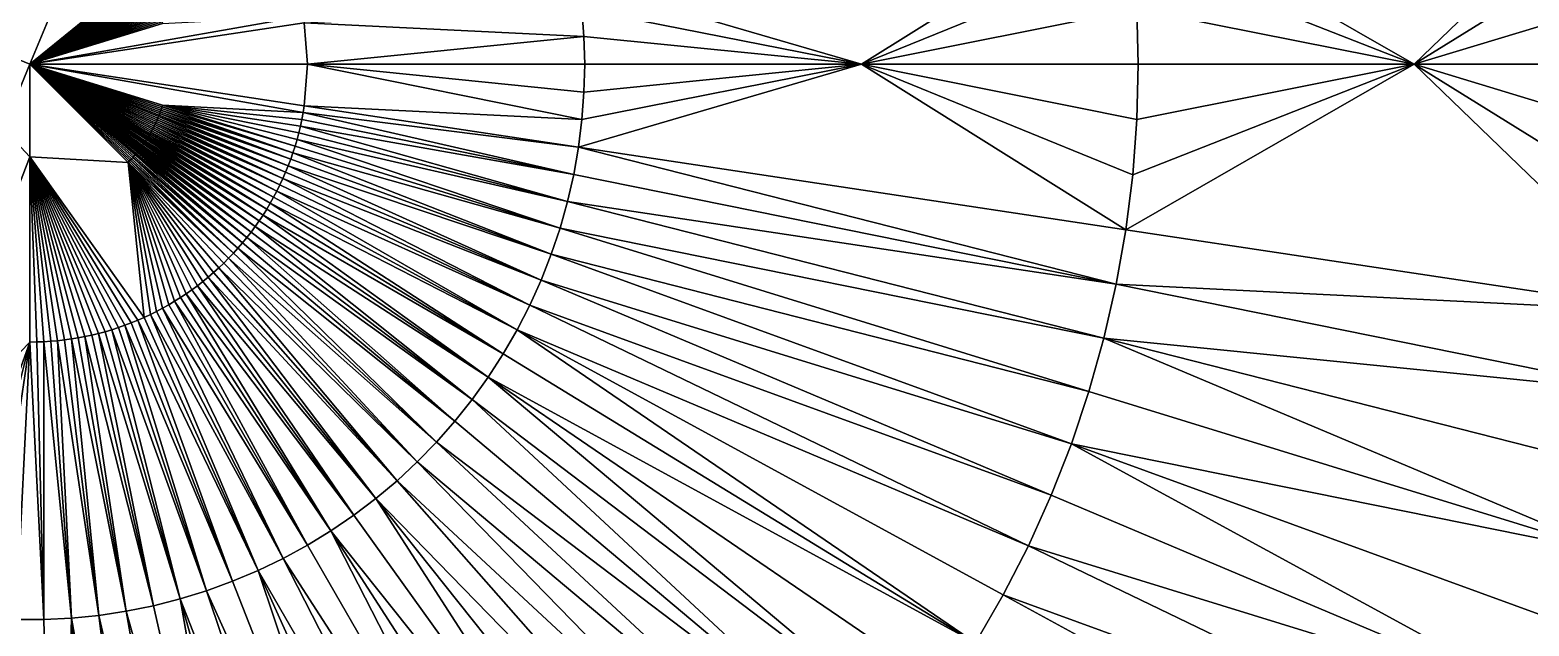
# Model space of a CAD drawing. Header units: millimetres. Extents: x -3250 to 5350, y -3250 to 3250.
# Drawn here: x 0 to 617, y -231 to 14 of the extents above; entities that cross this region are included whole.
import ezdxf

# ---------------------------------------------------------------- set-up
doc = ezdxf.new("R2010")
doc.units = ezdxf.units.MM
doc.header["$MEASUREMENT"] = 0
doc.layers.add('MESH_3D', color=2, linetype='CONTINUOUS')

msp = doc.modelspace()

# ---------------------------------------------------------------- linework, layer by layer
at = {"layer": 'MESH_3D'}
for points in [[(2150.48, 2436.79, 32500), (-3128.53, 880.23, 32500), (-2326.57, -2269.27, 32500)], [(2150.48, 2436.79, 32500), (-2326.57, -2269.27, 32500), (3105.61, 957.95, 32500)], [(3105.61, 957.95, 32500), (-2326.57, -2269.27, 32500), (-1962.36, -2590.68, 32500)], [(3105.61, 957.95, 32500), (-1962.36, -2590.68, 32500), (-1625, -2814.58, 32500)], [(3105.61, 957.95, 32500), (-1625, -2814.58, 32500), (-723.19, -3168.52, 32500)], [(3105.61, 957.95, 32500), (-723.19, -3168.52, 32500), (1410.12, -2928.15, 32500)], [(674.81, 101.71, -1202.53), (569.27, 0, -1217.16), (450.7, 67.93, -1229.05)], [(674.81, 101.71, -1202.53), (679.04, 67.95, -1202.53), (569.27, 0, -1217.16)], [(450.7, 67.93, -1229.05), (342.05, 0, -1238.24), (225.59, 34, -1244.78)], [(450.7, 67.93, -1229.05), (453.52, 45.38, -1229.05), (342.05, 0, -1238.24)], [(450.7, 67.93, -1229.05), (569.27, 0, -1217.16), (453.52, 45.38, -1229.05)], [(679.04, 67.95, -1202.53), (681.58, 34.02, -1202.53), (569.27, 0, -1217.16)], [(-26.36, 10.92, -1249.92), (-40.34, 40.34, -1249.67), (0, 57.05, -1249.67)], [(-26.36, 10.92, -1249.92), (0, 57.05, -1249.67), (10.92, 26.36, -1249.92)], [(453.52, 45.38, -1229.05), (455.22, 22.72, -1229.05), (342.05, 0, -1238.24)], [(453.52, 45.38, -1229.05), (569.27, 0, -1217.16), (455.22, 22.72, -1229.05)], [(10.92, 26.36, -1249.92), (44.16, 36.12, -1249.67), (0, 0, -1250)], [(44.16, 36.12, -1249.67), (44.61, 35.57, -1249.67), (0, 0, -1250)], [(44.61, 35.57, -1249.67), (45.05, 35.01, -1249.67), (0, 0, -1250)], [(45.05, 35.01, -1249.67), (45.48, 34.45, -1249.67), (0, 0, -1250)], [(45.48, 34.45, -1249.67), (45.9, 33.88, -1249.67), (0, 0, -1250)], [(45.9, 33.88, -1249.67), (46.32, 33.3, -1249.67), (0, 0, -1250)], [(46.32, 33.3, -1249.67), (46.73, 32.72, -1249.67), (0, 0, -1250)], [(46.73, 32.72, -1249.67), (47.14, 32.14, -1249.67), (0, 0, -1250)], [(47.14, 32.14, -1249.67), (47.54, 31.55, -1249.67), (0, 0, -1250)], [(47.54, 31.55, -1249.67), (47.93, 30.95, -1249.67), (0, 0, -1250)], [(47.93, 30.95, -1249.67), (48.31, 30.35, -1249.67), (0, 0, -1250)], [(225.59, 34, -1244.78), (342.05, 0, -1238.24), (227, 22.71, -1244.78)], [(681.58, 34.02, -1202.53), (682.43, 0, -1202.53), (569.27, 0, -1217.16)], [(-26.36, 10.92, -1249.92), (10.92, 26.36, -1249.92), (0, 0, -1250)], [(48.31, 30.35, -1249.67), (48.68, 29.75, -1249.67), (0, 0, -1250)], [(48.68, 29.75, -1249.67), (49.05, 29.14, -1249.67), (0, 0, -1250)], [(49.05, 29.14, -1249.67), (49.41, 28.53, -1249.67), (0, 0, -1250)], [(49.41, 28.53, -1249.67), (49.76, 27.91, -1249.67), (0, 0, -1250)], [(49.76, 27.91, -1249.67), (50.1, 27.29, -1249.67), (0, 0, -1250)], [(50.1, 27.29, -1249.67), (50.44, 26.66, -1249.67), (0, 0, -1250)], [(50.44, 26.66, -1249.67), (50.77, 26.03, -1249.67), (0, 0, -1250)], [(50.77, 26.03, -1249.67), (51.09, 25.39, -1249.67), (0, 0, -1250)], [(51.09, 25.39, -1249.67), (51.4, 24.75, -1249.67), (0, 0, -1250)], [(51.4, 24.75, -1249.67), (51.71, 24.11, -1249.67), (0, 0, -1250)], [(51.71, 24.11, -1249.67), (52, 23.46, -1249.67), (0, 0, -1250)], [(52, 23.46, -1249.67), (52.29, 22.81, -1249.67), (0, 0, -1250)], [(52.29, 22.81, -1249.67), (52.57, 22.16, -1249.67), (0, 0, -1250)], [(52.57, 22.16, -1249.67), (52.84, 21.5, -1249.67), (0, 0, -1250)], [(52.84, 21.5, -1249.67), (53.11, 20.84, -1249.67), (0, 0, -1250)], [(53.11, 20.84, -1249.67), (53.36, 20.18, -1249.67), (0, 0, -1250)], [(53.36, 20.18, -1249.67), (53.61, 19.51, -1249.67), (0, 0, -1250)], [(112.36, 19.81, -1248.7), (112.82, 17.01, -1248.7), (0, 0, -1250)], [(54.52, 16.82, -1249.67), (112.36, 19.81, -1248.7), (0, 0, -1250)], [(53.61, 19.51, -1249.67), (53.85, 18.84, -1249.67), (0, 0, -1250)], [(53.85, 18.84, -1249.67), (54.08, 18.17, -1249.67), (0, 0, -1250)], [(112.82, 17.01, -1248.7), (227, 22.71, -1244.78), (227.85, 11.37, -1244.78)], [(227, 22.71, -1244.78), (342.05, 0, -1238.24), (227.85, 11.37, -1244.78)], [(455.22, 22.72, -1229.05), (455.79, 0, -1229.05), (342.05, 0, -1238.24)], [(455.22, 22.72, -1229.05), (569.27, 0, -1217.16), (455.79, 0, -1229.05)], [(54.08, 18.17, -1249.67), (54.3, 17.49, -1249.67), (0, 0, -1250)], [(54.3, 17.49, -1249.67), (54.52, 16.82, -1249.67), (0, 0, -1250)], [(112.82, 17.01, -1248.7), (114.1, 0, -1248.7), (0, 0, -1250)], [(112.82, 17.01, -1248.7), (227.85, 11.37, -1244.78), (114.1, 0, -1248.7)], [(-26.36, 10.92, -1249.92), (0, 0, -1250), (0, 0, -1250)], [(-26.36, 10.92, -1249.92), (0, 0, -1250), (-10.92, -26.36, -1249.92)], [(227.85, 11.37, -1244.78), (228.14, 0, -1244.78), (114.1, 0, -1248.7)], [(227.85, 11.37, -1244.78), (342.05, 0, -1238.24), (228.14, 0, -1244.78)], [(0, -38.04, -1249.86), (-10.92, -26.36, -1249.92), (0, 0, -1250)], [(42.3, -38.28, -1249.67), (41.82, -38.81, -1249.67), (0, 0, -1250)], [(42.78, -37.75, -1249.67), (42.3, -38.28, -1249.67), (0, 0, -1250)], [(43.24, -37.21, -1249.67), (42.78, -37.75, -1249.67), (0, 0, -1250)], [(43.7, -36.67, -1249.67), (43.24, -37.21, -1249.67), (0, 0, -1250)], [(44.16, -36.12, -1249.67), (43.7, -36.67, -1249.67), (0, 0, -1250)], [(44.61, -35.57, -1249.67), (44.16, -36.12, -1249.67), (0, 0, -1250)], [(45.05, -35.01, -1249.67), (44.61, -35.57, -1249.67), (0, 0, -1250)], [(45.48, -34.45, -1249.67), (45.05, -35.01, -1249.67), (0, 0, -1250)], [(45.9, -33.88, -1249.67), (45.48, -34.45, -1249.67), (0, 0, -1250)], [(46.32, -33.3, -1249.67), (45.9, -33.88, -1249.67), (0, 0, -1250)], [(46.73, -32.72, -1249.67), (46.32, -33.3, -1249.67), (0, 0, -1250)], [(47.14, -32.14, -1249.67), (46.73, -32.72, -1249.67), (0, 0, -1250)], [(47.54, -31.55, -1249.67), (47.14, -32.14, -1249.67), (0, 0, -1250)], [(47.93, -30.95, -1249.67), (47.54, -31.55, -1249.67), (0, 0, -1250)], [(48.31, -30.35, -1249.67), (47.93, -30.95, -1249.67), (0, 0, -1250)], [(48.68, -29.75, -1249.67), (48.31, -30.35, -1249.67), (0, 0, -1250)], [(49.05, -29.14, -1249.67), (48.68, -29.75, -1249.67), (0, 0, -1250)], [(49.41, -28.53, -1249.67), (49.05, -29.14, -1249.67), (0, 0, -1250)], [(49.76, -27.91, -1249.67), (49.41, -28.53, -1249.67), (0, 0, -1250)], [(50.1, -27.29, -1249.67), (49.76, -27.91, -1249.67), (0, 0, -1250)], [(50.44, -26.66, -1249.67), (50.1, -27.29, -1249.67), (0, 0, -1250)], [(50.77, -26.03, -1249.67), (50.44, -26.66, -1249.67), (0, 0, -1250)], [(51.09, -25.39, -1249.67), (50.77, -26.03, -1249.67), (0, 0, -1250)], [(51.4, -24.75, -1249.67), (51.09, -25.39, -1249.67), (0, 0, -1250)], [(51.71, -24.11, -1249.67), (51.4, -24.75, -1249.67), (0, 0, -1250)], [(52, -23.46, -1249.67), (51.71, -24.11, -1249.67), (0, 0, -1250)], [(52.29, -22.81, -1249.67), (52, -23.46, -1249.67), (0, 0, -1250)], [(52.57, -22.16, -1249.67), (52.29, -22.81, -1249.67), (0, 0, -1250)], [(52.84, -21.5, -1249.67), (52.57, -22.16, -1249.67), (0, 0, -1250)], [(53.11, -20.84, -1249.67), (52.84, -21.5, -1249.67), (0, 0, -1250)], [(53.36, -20.18, -1249.67), (53.11, -20.84, -1249.67), (0, 0, -1250)], [(53.61, -19.51, -1249.67), (53.36, -20.18, -1249.67), (0, 0, -1250)], [(53.85, -18.84, -1249.67), (53.61, -19.51, -1249.67), (0, 0, -1250)], [(54.08, -18.17, -1249.67), (53.85, -18.84, -1249.67), (0, 0, -1250)], [(54.3, -17.49, -1249.67), (54.08, -18.17, -1249.67), (0, 0, -1250)], [(54.52, -16.82, -1249.67), (54.3, -17.49, -1249.67), (0, 0, -1250)], [(54.52, -16.82, -1249.67), (0, 0, -1250), (112.36, -19.81, -1248.7)], [(0, -38.04, -1249.86), (0, 0, -1250), (40.34, -40.34, -1249.67)], [(112.82, -17.01, -1248.7), (0, 0, -1250), (114.1, 0, -1248.7)], [(112.82, -17.01, -1248.7), (112.36, -19.81, -1248.7), (0, 0, -1250)], [(40.84, -39.84, -1249.67), (40.34, -40.34, -1249.67), (0, 0, -1250)], [(41.34, -39.32, -1249.67), (40.84, -39.84, -1249.67), (0, 0, -1250)], [(41.82, -38.81, -1249.67), (41.34, -39.32, -1249.67), (0, 0, -1250)], [(112.82, -17.01, -1248.7), (114.1, 0, -1248.7), (227, -22.71, -1244.78)], [(227.85, -11.37, -1244.78), (114.1, 0, -1248.7), (228.14, 0, -1244.78)], [(227.85, -11.37, -1244.78), (227, -22.71, -1244.78), (114.1, 0, -1248.7)], [(227, -22.71, -1244.78), (342.05, 0, -1238.24), (225.59, -34, -1244.78)], [(450.7, -67.93, -1229.05), (225.59, -34, -1244.78), (342.05, 0, -1238.24)], [(227.85, -11.37, -1244.78), (342.05, 0, -1238.24), (227, -22.71, -1244.78)], [(227.85, -11.37, -1244.78), (228.14, 0, -1244.78), (342.05, 0, -1238.24)], [(453.52, -45.38, -1229.05), (450.7, -67.93, -1229.05), (342.05, 0, -1238.24)], [(455.22, -22.72, -1229.05), (453.52, -45.38, -1229.05), (342.05, 0, -1238.24)], [(455.22, -22.72, -1229.05), (342.05, 0, -1238.24), (455.79, 0, -1229.05)], [(453.52, -45.38, -1229.05), (569.27, 0, -1217.16), (450.7, -67.93, -1229.05)], [(674.81, -101.71, -1202.53), (450.7, -67.93, -1229.05), (569.27, 0, -1217.16)], [(455.22, -22.72, -1229.05), (569.27, 0, -1217.16), (453.52, -45.38, -1229.05)], [(455.22, -22.72, -1229.05), (455.79, 0, -1229.05), (569.27, 0, -1217.16)], [(679.04, -67.95, -1202.53), (674.81, -101.71, -1202.53), (569.27, 0, -1217.16)], [(681.58, -34.02, -1202.53), (569.27, 0, -1217.16), (682.43, 0, -1202.53)], [(681.58, -34.02, -1202.53), (679.04, -67.95, -1202.53), (569.27, 0, -1217.16)], [(54.08, -18.17, -1249.67), (108.16, -36.34, -1248.7), (53.85, -18.84, -1249.67)], [(54.3, -17.49, -1249.67), (108.16, -36.34, -1248.7), (54.08, -18.17, -1249.67)], [(54.52, -16.82, -1249.67), (109.03, -33.63, -1248.7), (54.3, -17.49, -1249.67)], [(54.3, -17.49, -1249.67), (109.03, -33.63, -1248.7), (108.16, -36.34, -1248.7)], [(54.52, -16.82, -1249.67), (109.83, -30.9, -1248.7), (109.03, -33.63, -1248.7)], [(54.52, -16.82, -1249.67), (110.57, -28.15, -1248.7), (109.83, -30.9, -1248.7)], [(54.52, -16.82, -1249.67), (111.24, -25.39, -1248.7), (110.57, -28.15, -1248.7)], [(54.52, -16.82, -1249.67), (111.84, -22.61, -1248.7), (111.24, -25.39, -1248.7)], [(54.52, -16.82, -1249.67), (112.36, -19.81, -1248.7), (111.84, -22.61, -1248.7)], [(112.82, -17.01, -1248.7), (225.59, -34, -1244.78), (112.36, -19.81, -1248.7)], [(112.82, -17.01, -1248.7), (227, -22.71, -1244.78), (225.59, -34, -1244.78)], [(51.71, -24.11, -1249.67), (102.8, -49.51, -1248.7), (51.4, -24.75, -1249.67)], [(52, -23.46, -1249.67), (104, -46.93, -1248.7), (51.71, -24.11, -1249.67)], [(51.71, -24.11, -1249.67), (104, -46.93, -1248.7), (102.8, -49.51, -1248.7)], [(52.29, -22.81, -1249.67), (104, -46.93, -1248.7), (52, -23.46, -1249.67)], [(52.57, -22.16, -1249.67), (105.14, -44.32, -1248.7), (52.29, -22.81, -1249.67)], [(52.29, -22.81, -1249.67), (105.14, -44.32, -1248.7), (104, -46.93, -1248.7)], [(52.84, -21.5, -1249.67), (105.14, -44.32, -1248.7), (52.57, -22.16, -1249.67)], [(53.11, -20.84, -1249.67), (106.21, -41.68, -1248.7), (52.84, -21.5, -1249.67)], [(52.84, -21.5, -1249.67), (106.21, -41.68, -1248.7), (105.14, -44.32, -1248.7)], [(53.36, -20.18, -1249.67), (106.21, -41.68, -1248.7), (53.11, -20.84, -1249.67)], [(53.61, -19.51, -1249.67), (107.22, -39.02, -1248.7), (53.36, -20.18, -1249.67)], [(53.36, -20.18, -1249.67), (107.22, -39.02, -1248.7), (106.21, -41.68, -1248.7)], [(53.85, -18.84, -1249.67), (107.22, -39.02, -1248.7), (53.61, -19.51, -1249.67)], [(53.85, -18.84, -1249.67), (108.16, -36.34, -1248.7), (107.22, -39.02, -1248.7)], [(111.84, -22.61, -1248.7), (223.61, -45.2, -1244.78), (111.24, -25.39, -1248.7)], [(112.36, -19.81, -1248.7), (223.61, -45.2, -1244.78), (111.84, -22.61, -1248.7)], [(112.36, -19.81, -1248.7), (225.59, -34, -1244.78), (223.61, -45.2, -1244.78)], [(0, -38.04, -1249.86), (-48.4, -164.14, -1247.07), (-10.92, -26.36, -1249.92)], [(48.31, -30.35, -1249.67), (95.84, -61.9, -1248.7), (47.93, -30.95, -1249.67)], [(48.68, -29.75, -1249.67), (97.36, -59.49, -1248.7), (48.31, -30.35, -1249.67)], [(48.31, -30.35, -1249.67), (97.36, -59.49, -1248.7), (95.84, -61.9, -1248.7)], [(49.05, -29.14, -1249.67), (97.36, -59.49, -1248.7), (48.68, -29.75, -1249.67)], [(49.41, -28.53, -1249.67), (98.81, -57.05, -1248.7), (49.05, -29.14, -1249.67)], [(49.05, -29.14, -1249.67), (98.81, -57.05, -1248.7), (97.36, -59.49, -1248.7)], [(49.76, -27.91, -1249.67), (98.81, -57.05, -1248.7), (49.41, -28.53, -1249.67)], [(50.1, -27.29, -1249.67), (100.2, -54.57, -1248.7), (49.76, -27.91, -1249.67)], [(49.76, -27.91, -1249.67), (100.2, -54.57, -1248.7), (98.81, -57.05, -1248.7)], [(50.44, -26.66, -1249.67), (100.2, -54.57, -1248.7), (50.1, -27.29, -1249.67)], [(50.77, -26.03, -1249.67), (101.53, -52.05, -1248.7), (50.44, -26.66, -1249.67)], [(50.44, -26.66, -1249.67), (101.53, -52.05, -1248.7), (100.2, -54.57, -1248.7)], [(51.09, -25.39, -1249.67), (101.53, -52.05, -1248.7), (50.77, -26.03, -1249.67)], [(51.4, -24.75, -1249.67), (102.8, -49.51, -1248.7), (51.09, -25.39, -1249.67)], [(51.09, -25.39, -1249.67), (102.8, -49.51, -1248.7), (101.53, -52.05, -1248.7)], [(110.57, -28.15, -1248.7), (221.08, -56.29, -1244.78), (109.83, -30.9, -1248.7)], [(111.24, -25.39, -1248.7), (221.08, -56.29, -1244.78), (110.57, -28.15, -1248.7)], [(111.24, -25.39, -1248.7), (223.61, -45.2, -1244.78), (221.08, -56.29, -1244.78)], [(43.7, -36.67, -1249.67), (87.4, -73.34, -1248.7), (43.24, -37.21, -1249.67)], [(44.16, -36.12, -1249.67), (87.4, -73.34, -1248.7), (43.7, -36.67, -1249.67)], [(44.61, -35.57, -1249.67), (89.21, -71.14, -1248.7), (44.16, -36.12, -1249.67)], [(44.16, -36.12, -1249.67), (89.21, -71.14, -1248.7), (87.4, -73.34, -1248.7)], [(45.05, -35.01, -1249.67), (89.21, -71.14, -1248.7), (44.61, -35.57, -1249.67)], [(45.48, -34.45, -1249.67), (90.95, -68.89, -1248.7), (45.05, -35.01, -1249.67)], [(45.05, -35.01, -1249.67), (90.95, -68.89, -1248.7), (89.21, -71.14, -1248.7)], [(45.9, -33.88, -1249.67), (90.95, -68.89, -1248.7), (45.48, -34.45, -1249.67)], [(46.32, -33.3, -1249.67), (92.64, -66.6, -1248.7), (45.9, -33.88, -1249.67)], [(45.9, -33.88, -1249.67), (92.64, -66.6, -1248.7), (90.95, -68.89, -1248.7)], [(46.73, -32.72, -1249.67), (92.64, -66.6, -1248.7), (46.32, -33.3, -1249.67)], [(47.14, -32.14, -1249.67), (94.27, -64.27, -1248.7), (46.73, -32.72, -1249.67)], [(46.73, -32.72, -1249.67), (94.27, -64.27, -1248.7), (92.64, -66.6, -1248.7)], [(47.54, -31.55, -1249.67), (94.27, -64.27, -1248.7), (47.14, -32.14, -1249.67)], [(47.93, -30.95, -1249.67), (95.84, -61.9, -1248.7), (47.54, -31.55, -1249.67)], [(47.54, -31.55, -1249.67), (95.84, -61.9, -1248.7), (94.27, -64.27, -1248.7)], [(108.16, -36.34, -1248.7), (214.38, -78.03, -1244.78), (107.22, -39.02, -1248.7)], [(109.03, -33.63, -1248.7), (218, -67.24, -1244.78), (108.16, -36.34, -1248.7)], [(108.16, -36.34, -1248.7), (218, -67.24, -1244.78), (214.38, -78.03, -1244.78)], [(109.83, -30.9, -1248.7), (218, -67.24, -1244.78), (109.03, -33.63, -1248.7)], [(109.83, -30.9, -1248.7), (221.08, -56.29, -1244.78), (218, -67.24, -1244.78)], [(446.75, -90.31, -1229.05), (223.61, -45.2, -1244.78), (225.59, -34, -1244.78)], [(450.7, -67.93, -1229.05), (446.75, -90.31, -1229.05), (225.59, -34, -1244.78)], [(0, -38.04, -1249.86), (0, -114.1, -1248.7), (-48.4, -164.14, -1247.07)], [(0, -38.04, -1249.86), (14.19, -113.21, -1248.7), (11.36, -113.53, -1248.7)], [(0, -38.04, -1249.86), (25.39, -111.24, -1248.7), (22.61, -111.84, -1248.7)], [(0, -38.04, -1249.86), (30.9, -109.83, -1248.7), (28.15, -110.57, -1248.7)], [(0, -38.04, -1249.86), (33.63, -109.03, -1248.7), (30.9, -109.83, -1248.7)], [(0, -38.04, -1249.86), (41.68, -106.21, -1248.7), (39.02, -107.22, -1248.7)], [(0, -38.04, -1249.86), (36.34, -108.16, -1248.7), (33.63, -109.03, -1248.7)], [(0, -38.04, -1249.86), (39.02, -107.22, -1248.7), (36.34, -108.16, -1248.7)], [(0, -38.04, -1249.86), (11.36, -113.53, -1248.7), (8.53, -113.78, -1248.7)], [(0, -38.04, -1249.86), (44.32, -105.14, -1248.7), (41.68, -106.21, -1248.7)], [(0, -38.04, -1249.86), (46.93, -104, -1248.7), (44.32, -105.14, -1248.7)], [(0, -38.04, -1249.86), (5.69, -113.96, -1248.7), (2.84, -114.06, -1248.7)], [(0, -38.04, -1249.86), (40.34, -40.34, -1249.67), (46.93, -104, -1248.7)], [(0, -38.04, -1249.86), (19.81, -112.36, -1248.7), (17.01, -112.82, -1248.7)], [(0, -38.04, -1249.86), (17.01, -112.82, -1248.7), (14.19, -113.21, -1248.7)], [(0, -38.04, -1249.86), (2.84, -114.06, -1248.7), (0, -114.1, -1248.7)], [(0, -38.04, -1249.86), (22.61, -111.84, -1248.7), (19.81, -112.36, -1248.7)], [(0, -38.04, -1249.86), (28.15, -110.57, -1248.7), (25.39, -111.24, -1248.7)], [(0, -38.04, -1249.86), (8.53, -113.78, -1248.7), (5.69, -113.96, -1248.7)], [(40.84, -39.84, -1249.67), (81.68, -79.67, -1248.7), (40.34, -40.34, -1249.67)], [(40.34, -40.34, -1249.67), (54.57, -100.2, -1248.7), (52.05, -101.53, -1248.7)], [(40.34, -40.34, -1249.67), (49.51, -102.8, -1248.7), (46.93, -104, -1248.7)], [(40.34, -40.34, -1249.67), (61.9, -95.84, -1248.7), (59.49, -97.36, -1248.7)], [(40.34, -40.34, -1249.67), (57.05, -98.81, -1248.7), (54.57, -100.2, -1248.7)], [(40.34, -40.34, -1249.67), (59.49, -97.36, -1248.7), (57.05, -98.81, -1248.7)], [(40.34, -40.34, -1249.67), (64.27, -94.27, -1248.7), (61.9, -95.84, -1248.7)], [(40.34, -40.34, -1249.67), (66.6, -92.64, -1248.7), (64.27, -94.27, -1248.7)], [(40.34, -40.34, -1249.67), (68.89, -90.95, -1248.7), (66.6, -92.64, -1248.7)], [(40.34, -40.34, -1249.67), (81.68, -79.67, -1248.7), (79.67, -81.68, -1248.7)], [(40.34, -40.34, -1249.67), (71.14, -89.21, -1248.7), (68.89, -90.95, -1248.7)], [(40.34, -40.34, -1249.67), (77.61, -83.64, -1248.7), (75.5, -85.55, -1248.7)], [(40.34, -40.34, -1249.67), (73.34, -87.4, -1248.7), (71.14, -89.21, -1248.7)], [(40.34, -40.34, -1249.67), (75.5, -85.55, -1248.7), (73.34, -87.4, -1248.7)], [(40.34, -40.34, -1249.67), (79.67, -81.68, -1248.7), (77.61, -83.64, -1248.7)], [(40.34, -40.34, -1249.67), (52.05, -101.53, -1248.7), (49.51, -102.8, -1248.7)], [(41.34, -39.32, -1249.67), (81.68, -79.67, -1248.7), (40.84, -39.84, -1249.67)], [(41.82, -38.81, -1249.67), (83.64, -77.61, -1248.7), (41.34, -39.32, -1249.67)], [(41.34, -39.32, -1249.67), (83.64, -77.61, -1248.7), (81.68, -79.67, -1248.7)], [(42.3, -38.28, -1249.67), (83.64, -77.61, -1248.7), (41.82, -38.81, -1249.67)], [(42.78, -37.75, -1249.67), (85.55, -75.5, -1248.7), (42.3, -38.28, -1249.67)], [(42.3, -38.28, -1249.67), (85.55, -75.5, -1248.7), (83.64, -77.61, -1248.7)], [(43.24, -37.21, -1249.67), (85.55, -75.5, -1248.7), (42.78, -37.75, -1249.67)], [(43.24, -37.21, -1249.67), (87.4, -73.34, -1248.7), (85.55, -75.5, -1248.7)], [(106.21, -41.68, -1248.7), (210.22, -88.62, -1244.78), (105.14, -44.32, -1248.7)], [(107.22, -39.02, -1248.7), (214.38, -78.03, -1244.78), (106.21, -41.68, -1248.7)], [(106.21, -41.68, -1248.7), (214.38, -78.03, -1244.78), (210.22, -88.62, -1244.78)], [(104, -46.93, -1248.7), (205.54, -98.98, -1244.78), (102.8, -49.51, -1248.7)], [(105.14, -44.32, -1248.7), (210.22, -88.62, -1244.78), (104, -46.93, -1248.7)], [(104, -46.93, -1248.7), (210.22, -88.62, -1244.78), (205.54, -98.98, -1244.78)], [(446.75, -90.31, -1229.05), (221.08, -56.29, -1244.78), (223.61, -45.2, -1244.78)], [(100.2, -54.57, -1248.7), (200.35, -109.11, -1244.78), (98.81, -57.05, -1248.7)], [(101.53, -52.05, -1248.7), (200.35, -109.11, -1244.78), (100.2, -54.57, -1248.7)], [(102.8, -49.51, -1248.7), (205.54, -98.98, -1244.78), (101.53, -52.05, -1248.7)], [(101.53, -52.05, -1248.7), (205.54, -98.98, -1244.78), (200.35, -109.11, -1244.78)], [(97.36, -59.49, -1248.7), (194.67, -118.96, -1244.78), (95.84, -61.9, -1248.7)], [(98.81, -57.05, -1248.7), (194.67, -118.96, -1244.78), (97.36, -59.49, -1248.7)], [(98.81, -57.05, -1248.7), (200.35, -109.11, -1244.78), (194.67, -118.96, -1244.78)], [(441.69, -112.47, -1229.05), (218, -67.24, -1244.78), (221.08, -56.29, -1244.78)], [(446.75, -90.31, -1229.05), (441.69, -112.47, -1229.05), (221.08, -56.29, -1244.78)], [(92.64, -66.6, -1248.7), (181.85, -137.75, -1244.78), (90.95, -68.89, -1248.7)], [(94.27, -64.27, -1248.7), (188.49, -128.51, -1244.78), (92.64, -66.6, -1248.7)], [(92.64, -66.6, -1248.7), (188.49, -128.51, -1244.78), (181.85, -137.75, -1244.78)], [(95.84, -61.9, -1248.7), (188.49, -128.51, -1244.78), (94.27, -64.27, -1248.7)], [(95.84, -61.9, -1248.7), (194.67, -118.96, -1244.78), (188.49, -128.51, -1244.78)], [(435.54, -134.35, -1229.05), (214.38, -78.03, -1244.78), (218, -67.24, -1244.78)], [(441.69, -112.47, -1229.05), (435.54, -134.35, -1229.05), (218, -67.24, -1244.78)], [(87.4, -73.34, -1248.7), (174.76, -146.64, -1244.78), (85.55, -75.5, -1248.7)], [(89.21, -71.14, -1248.7), (174.76, -146.64, -1244.78), (87.4, -73.34, -1248.7)], [(90.95, -68.89, -1248.7), (181.85, -137.75, -1244.78), (89.21, -71.14, -1248.7)], [(89.21, -71.14, -1248.7), (181.85, -137.75, -1244.78), (174.76, -146.64, -1244.78)], [(674.81, -101.71, -1202.53), (446.75, -90.31, -1229.05), (450.7, -67.93, -1229.05)], [(81.68, -79.67, -1248.7), (159.29, -163.31, -1244.78), (79.67, -81.68, -1248.7)], [(83.64, -77.61, -1248.7), (167.24, -155.17, -1244.78), (81.68, -79.67, -1248.7)], [(81.68, -79.67, -1248.7), (167.24, -155.17, -1244.78), (159.29, -163.31, -1244.78)], [(85.55, -75.5, -1248.7), (167.24, -155.17, -1244.78), (83.64, -77.61, -1248.7)], [(85.55, -75.5, -1248.7), (174.76, -146.64, -1244.78), (167.24, -155.17, -1244.78)], [(428.3, -155.89, -1229.05), (210.22, -88.62, -1244.78), (214.38, -78.03, -1244.78)], [(435.54, -134.35, -1229.05), (428.3, -155.89, -1229.05), (214.38, -78.03, -1244.78)], [(75.5, -85.55, -1248.7), (150.95, -171.05, -1244.78), (73.34, -87.4, -1248.7)], [(77.61, -83.64, -1248.7), (150.95, -171.05, -1244.78), (75.5, -85.55, -1248.7)], [(79.67, -81.68, -1248.7), (159.29, -163.31, -1244.78), (77.61, -83.64, -1248.7)], [(77.61, -83.64, -1248.7), (159.29, -163.31, -1244.78), (150.95, -171.05, -1244.78)], [(68.89, -90.95, -1248.7), (133.17, -185.23, -1244.78), (66.6, -92.64, -1248.7)], [(71.14, -89.21, -1248.7), (142.24, -178.36, -1244.78), (68.89, -90.95, -1248.7)], [(68.89, -90.95, -1248.7), (142.24, -178.36, -1244.78), (133.17, -185.23, -1244.78)], [(73.34, -87.4, -1248.7), (142.24, -178.36, -1244.78), (71.14, -89.21, -1248.7)], [(73.34, -87.4, -1248.7), (150.95, -171.05, -1244.78), (142.24, -178.36, -1244.78)], [(420, -177.04, -1229.05), (205.54, -98.98, -1244.78), (210.22, -88.62, -1244.78)], [(428.3, -155.89, -1229.05), (420, -177.04, -1229.05), (210.22, -88.62, -1244.78)], [(668.9, -135.22, -1202.53), (441.69, -112.47, -1229.05), (446.75, -90.31, -1229.05)], [(674.81, -101.71, -1202.53), (668.9, -135.22, -1202.53), (446.75, -90.31, -1229.05)], [(59.49, -97.36, -1248.7), (114.07, -197.57, -1244.78), (57.05, -98.81, -1248.7)], [(61.9, -95.84, -1248.7), (123.77, -191.64, -1244.78), (59.49, -97.36, -1248.7)], [(59.49, -97.36, -1248.7), (123.77, -191.64, -1244.78), (114.07, -197.57, -1244.78)], [(64.27, -94.27, -1248.7), (123.77, -191.64, -1244.78), (61.9, -95.84, -1248.7)], [(66.6, -92.64, -1248.7), (133.17, -185.23, -1244.78), (64.27, -94.27, -1248.7)], [(64.27, -94.27, -1248.7), (133.17, -185.23, -1244.78), (123.77, -191.64, -1244.78)], [(46.93, -104, -1248.7), (93.83, -207.95, -1244.78), (44.32, -105.14, -1248.7)], [(49.51, -102.8, -1248.7), (93.83, -207.95, -1244.78), (46.93, -104, -1248.7)], [(52.05, -101.53, -1248.7), (104.08, -203.01, -1244.78), (49.51, -102.8, -1248.7)], [(49.51, -102.8, -1248.7), (104.08, -203.01, -1244.78), (93.83, -207.95, -1244.78)], [(54.57, -100.2, -1248.7), (104.08, -203.01, -1244.78), (52.05, -101.53, -1248.7)], [(57.05, -98.81, -1248.7), (114.07, -197.57, -1244.78), (54.57, -100.2, -1248.7)], [(54.57, -100.2, -1248.7), (114.07, -197.57, -1244.78), (104.08, -203.01, -1244.78)], [(410.65, -197.76, -1229.05), (200.35, -109.11, -1244.78), (205.54, -98.98, -1244.78)], [(420, -177.04, -1229.05), (410.65, -197.76, -1229.05), (205.54, -98.98, -1244.78)], [(28.15, -110.57, -1248.7), (50.76, -222.42, -1244.78), (25.39, -111.24, -1248.7)], [(30.9, -109.83, -1248.7), (61.79, -219.61, -1244.78), (28.15, -110.57, -1248.7)], [(28.15, -110.57, -1248.7), (61.79, -219.61, -1244.78), (50.76, -222.42, -1244.78)], [(33.63, -109.03, -1248.7), (61.79, -219.61, -1244.78), (30.9, -109.83, -1248.7)], [(36.34, -108.16, -1248.7), (72.66, -216.26, -1244.78), (33.63, -109.03, -1248.7)], [(33.63, -109.03, -1248.7), (72.66, -216.26, -1244.78), (61.79, -219.61, -1244.78)], [(39.02, -107.22, -1248.7), (72.66, -216.26, -1244.78), (36.34, -108.16, -1248.7)], [(41.68, -106.21, -1248.7), (83.35, -212.37, -1244.78), (39.02, -107.22, -1248.7)], [(39.02, -107.22, -1248.7), (83.35, -212.37, -1244.78), (72.66, -216.26, -1244.78)], [(44.32, -105.14, -1248.7), (83.35, -212.37, -1244.78), (41.68, -106.21, -1248.7)], [(44.32, -105.14, -1248.7), (93.83, -207.95, -1244.78), (83.35, -212.37, -1244.78)], [(388.92, -237.66, -1229.05), (194.67, -118.96, -1244.78), (200.35, -109.11, -1244.78)], [(400.28, -217.98, -1229.05), (388.92, -237.66, -1229.05), (200.35, -109.11, -1244.78)], [(410.65, -197.76, -1229.05), (400.28, -217.98, -1229.05), (200.35, -109.11, -1244.78)], [(-48.4, -164.14, -1247.07), (0, -114.1, -1248.7), (-39.62, -224.67, -1244.78)], [(0, -114.1, -1248.7), (-28.37, -226.36, -1244.78), (-39.62, -224.67, -1244.78)], [(0, -114.1, -1248.7), (-17.05, -227.5, -1244.78), (-28.37, -226.36, -1244.78)], [(0, -114.1, -1248.7), (-5.69, -228.06, -1244.78), (-17.05, -227.5, -1244.78)], [(0, -114.1, -1248.7), (5.69, -228.06, -1244.78), (-5.69, -228.06, -1244.78)], [(2.84, -114.06, -1248.7), (5.69, -228.06, -1244.78), (0, -114.1, -1248.7)], [(5.69, -113.96, -1248.7), (5.69, -228.06, -1244.78), (2.84, -114.06, -1248.7)], [(8.53, -113.78, -1248.7), (17.05, -227.5, -1244.78), (5.69, -113.96, -1248.7)], [(5.69, -113.96, -1248.7), (17.05, -227.5, -1244.78), (5.69, -228.06, -1244.78)], [(11.36, -113.53, -1248.7), (17.05, -227.5, -1244.78), (8.53, -113.78, -1248.7)], [(14.19, -113.21, -1248.7), (28.37, -226.36, -1244.78), (11.36, -113.53, -1248.7)], [(11.36, -113.53, -1248.7), (28.37, -226.36, -1244.78), (17.05, -227.5, -1244.78)], [(17.01, -112.82, -1248.7), (28.37, -226.36, -1244.78), (14.19, -113.21, -1248.7)], [(19.81, -112.36, -1248.7), (39.62, -224.67, -1244.78), (17.01, -112.82, -1248.7)], [(17.01, -112.82, -1248.7), (39.62, -224.67, -1244.78), (28.37, -226.36, -1244.78)], [(22.61, -111.84, -1248.7), (39.62, -224.67, -1244.78), (19.81, -112.36, -1248.7)], [(25.39, -111.24, -1248.7), (50.76, -222.42, -1244.78), (22.61, -111.84, -1248.7)], [(22.61, -111.84, -1248.7), (50.76, -222.42, -1244.78), (39.62, -224.67, -1244.78)], [(652.11, -201.15, -1202.53), (435.54, -134.35, -1229.05), (441.69, -112.47, -1229.05)], [(661.33, -168.4, -1202.53), (652.11, -201.15, -1202.53), (441.69, -112.47, -1229.05)], [(668.9, -135.22, -1202.53), (661.33, -168.4, -1202.53), (441.69, -112.47, -1229.05)], [(388.92, -237.66, -1229.05), (188.49, -128.51, -1244.78), (194.67, -118.96, -1244.78)], [(363.32, -275.21, -1229.05), (181.85, -137.75, -1244.78), (188.49, -128.51, -1244.78)], [(376.59, -256.75, -1229.05), (363.32, -275.21, -1229.05), (188.49, -128.51, -1244.78)], [(388.92, -237.66, -1229.05), (376.59, -256.75, -1229.05), (188.49, -128.51, -1244.78)], [(652.11, -201.15, -1202.53), (428.3, -155.89, -1229.05), (435.54, -134.35, -1229.05)], [(349.15, -292.97, -1229.05), (174.76, -146.64, -1244.78), (181.85, -137.75, -1244.78)], [(363.32, -275.21, -1229.05), (349.15, -292.97, -1229.05), (181.85, -137.75, -1244.78)], [(349.15, -292.97, -1229.05), (167.24, -155.17, -1244.78), (174.76, -146.64, -1244.78)], [(334.12, -310.01, -1229.05), (159.29, -163.31, -1244.78), (167.24, -155.17, -1244.78)], [(349.15, -292.97, -1229.05), (334.12, -310.01, -1229.05), (167.24, -155.17, -1244.78)], [(628.85, -265.08, -1202.53), (420, -177.04, -1229.05), (428.3, -155.89, -1229.05)], [(641.28, -233.41, -1202.53), (628.85, -265.08, -1202.53), (428.3, -155.89, -1229.05)], [(652.11, -201.15, -1202.53), (641.28, -233.41, -1202.53), (428.3, -155.89, -1229.05)], [(318.25, -326.28, -1229.05), (150.95, -171.05, -1244.78), (159.29, -163.31, -1244.78)], [(334.12, -310.01, -1229.05), (318.25, -326.28, -1229.05), (159.29, -163.31, -1244.78)], [(301.59, -341.74, -1229.05), (142.24, -178.36, -1244.78), (150.95, -171.05, -1244.78)], [(318.25, -326.28, -1229.05), (301.59, -341.74, -1229.05), (150.95, -171.05, -1244.78)], [(266.06, -370.07, -1229.05), (133.17, -185.23, -1244.78), (142.24, -178.36, -1244.78)], [(284.18, -356.35, -1229.05), (266.06, -370.07, -1229.05), (142.24, -178.36, -1244.78)], [(301.59, -341.74, -1229.05), (284.18, -356.35, -1229.05), (142.24, -178.36, -1244.78)], [(628.85, -265.08, -1202.53), (410.65, -197.76, -1229.05), (420, -177.04, -1229.05)], [(266.06, -370.07, -1229.05), (123.77, -191.64, -1244.78), (133.17, -185.23, -1244.78)], [(227.89, -394.72, -1229.05), (114.07, -197.57, -1244.78), (123.77, -191.64, -1244.78)], [(247.29, -382.87, -1229.05), (227.89, -394.72, -1229.05), (123.77, -191.64, -1244.78)], [(266.06, -370.07, -1229.05), (247.29, -382.87, -1229.05), (123.77, -191.64, -1244.78)], [(207.93, -405.59, -1229.05), (93.83, -207.95, -1244.78), (104.08, -203.01, -1244.78)], [(227.89, -394.72, -1229.05), (104.08, -203.01, -1244.78), (114.07, -197.57, -1244.78)], [(227.89, -394.72, -1229.05), (207.93, -405.59, -1229.05), (104.08, -203.01, -1244.78)], [(614.85, -296.1, -1202.53), (400.28, -217.98, -1229.05), (410.65, -197.76, -1229.05)], [(628.85, -265.08, -1202.53), (614.85, -296.1, -1202.53), (410.65, -197.76, -1229.05)], [(166.52, -424.28, -1229.05), (83.35, -212.37, -1244.78), (93.83, -207.95, -1244.78)], [(187.46, -415.45, -1229.05), (166.52, -424.28, -1229.05), (93.83, -207.95, -1244.78)], [(207.93, -405.59, -1229.05), (187.46, -415.45, -1229.05), (93.83, -207.95, -1244.78)], [(166.52, -424.28, -1229.05), (72.66, -216.26, -1244.78), (83.35, -212.37, -1244.78)], [(101.42, -444.36, -1229.05), (50.76, -222.42, -1244.78), (61.79, -219.61, -1244.78)], [(145.16, -432.05, -1229.05), (61.79, -219.61, -1244.78), (72.66, -216.26, -1244.78)], [(123.45, -438.75, -1229.05), (101.42, -444.36, -1229.05), (61.79, -219.61, -1244.78)], [(145.16, -432.05, -1229.05), (123.45, -438.75, -1229.05), (61.79, -219.61, -1244.78)], [(166.52, -424.28, -1229.05), (145.16, -432.05, -1229.05), (72.66, -216.26, -1244.78)], [(599.33, -326.38, -1202.53), (388.92, -237.66, -1229.05), (400.28, -217.98, -1229.05)], [(614.85, -296.1, -1202.53), (599.33, -326.38, -1202.53), (400.28, -217.98, -1229.05)], [(11.36, -455.64, -1229.05), (-11.36, -455.64, -1229.05), (-5.69, -228.06, -1244.78)], [(11.36, -455.64, -1229.05), (-5.69, -228.06, -1244.78), (5.69, -228.06, -1244.78)], [(11.36, -455.64, -1229.05), (5.69, -228.06, -1244.78), (17.05, -227.5, -1244.78)], [(34.06, -454.51, -1229.05), (11.36, -455.64, -1229.05), (17.05, -227.5, -1244.78)], [(56.67, -452.25, -1229.05), (17.05, -227.5, -1244.78), (28.37, -226.36, -1244.78)], [(56.67, -452.25, -1229.05), (34.06, -454.51, -1229.05), (17.05, -227.5, -1244.78)], [(79.15, -448.86, -1229.05), (28.37, -226.36, -1244.78), (39.62, -224.67, -1244.78)], [(79.15, -448.86, -1229.05), (56.67, -452.25, -1229.05), (28.37, -226.36, -1244.78)], [(101.42, -444.36, -1229.05), (39.62, -224.67, -1244.78), (50.76, -222.42, -1244.78)], [(101.42, -444.36, -1229.05), (79.15, -448.86, -1229.05), (39.62, -224.67, -1244.78)]]:
    msp.add_3dface(points, dxfattribs=at)

doc.saveas('drawing.dxf')
